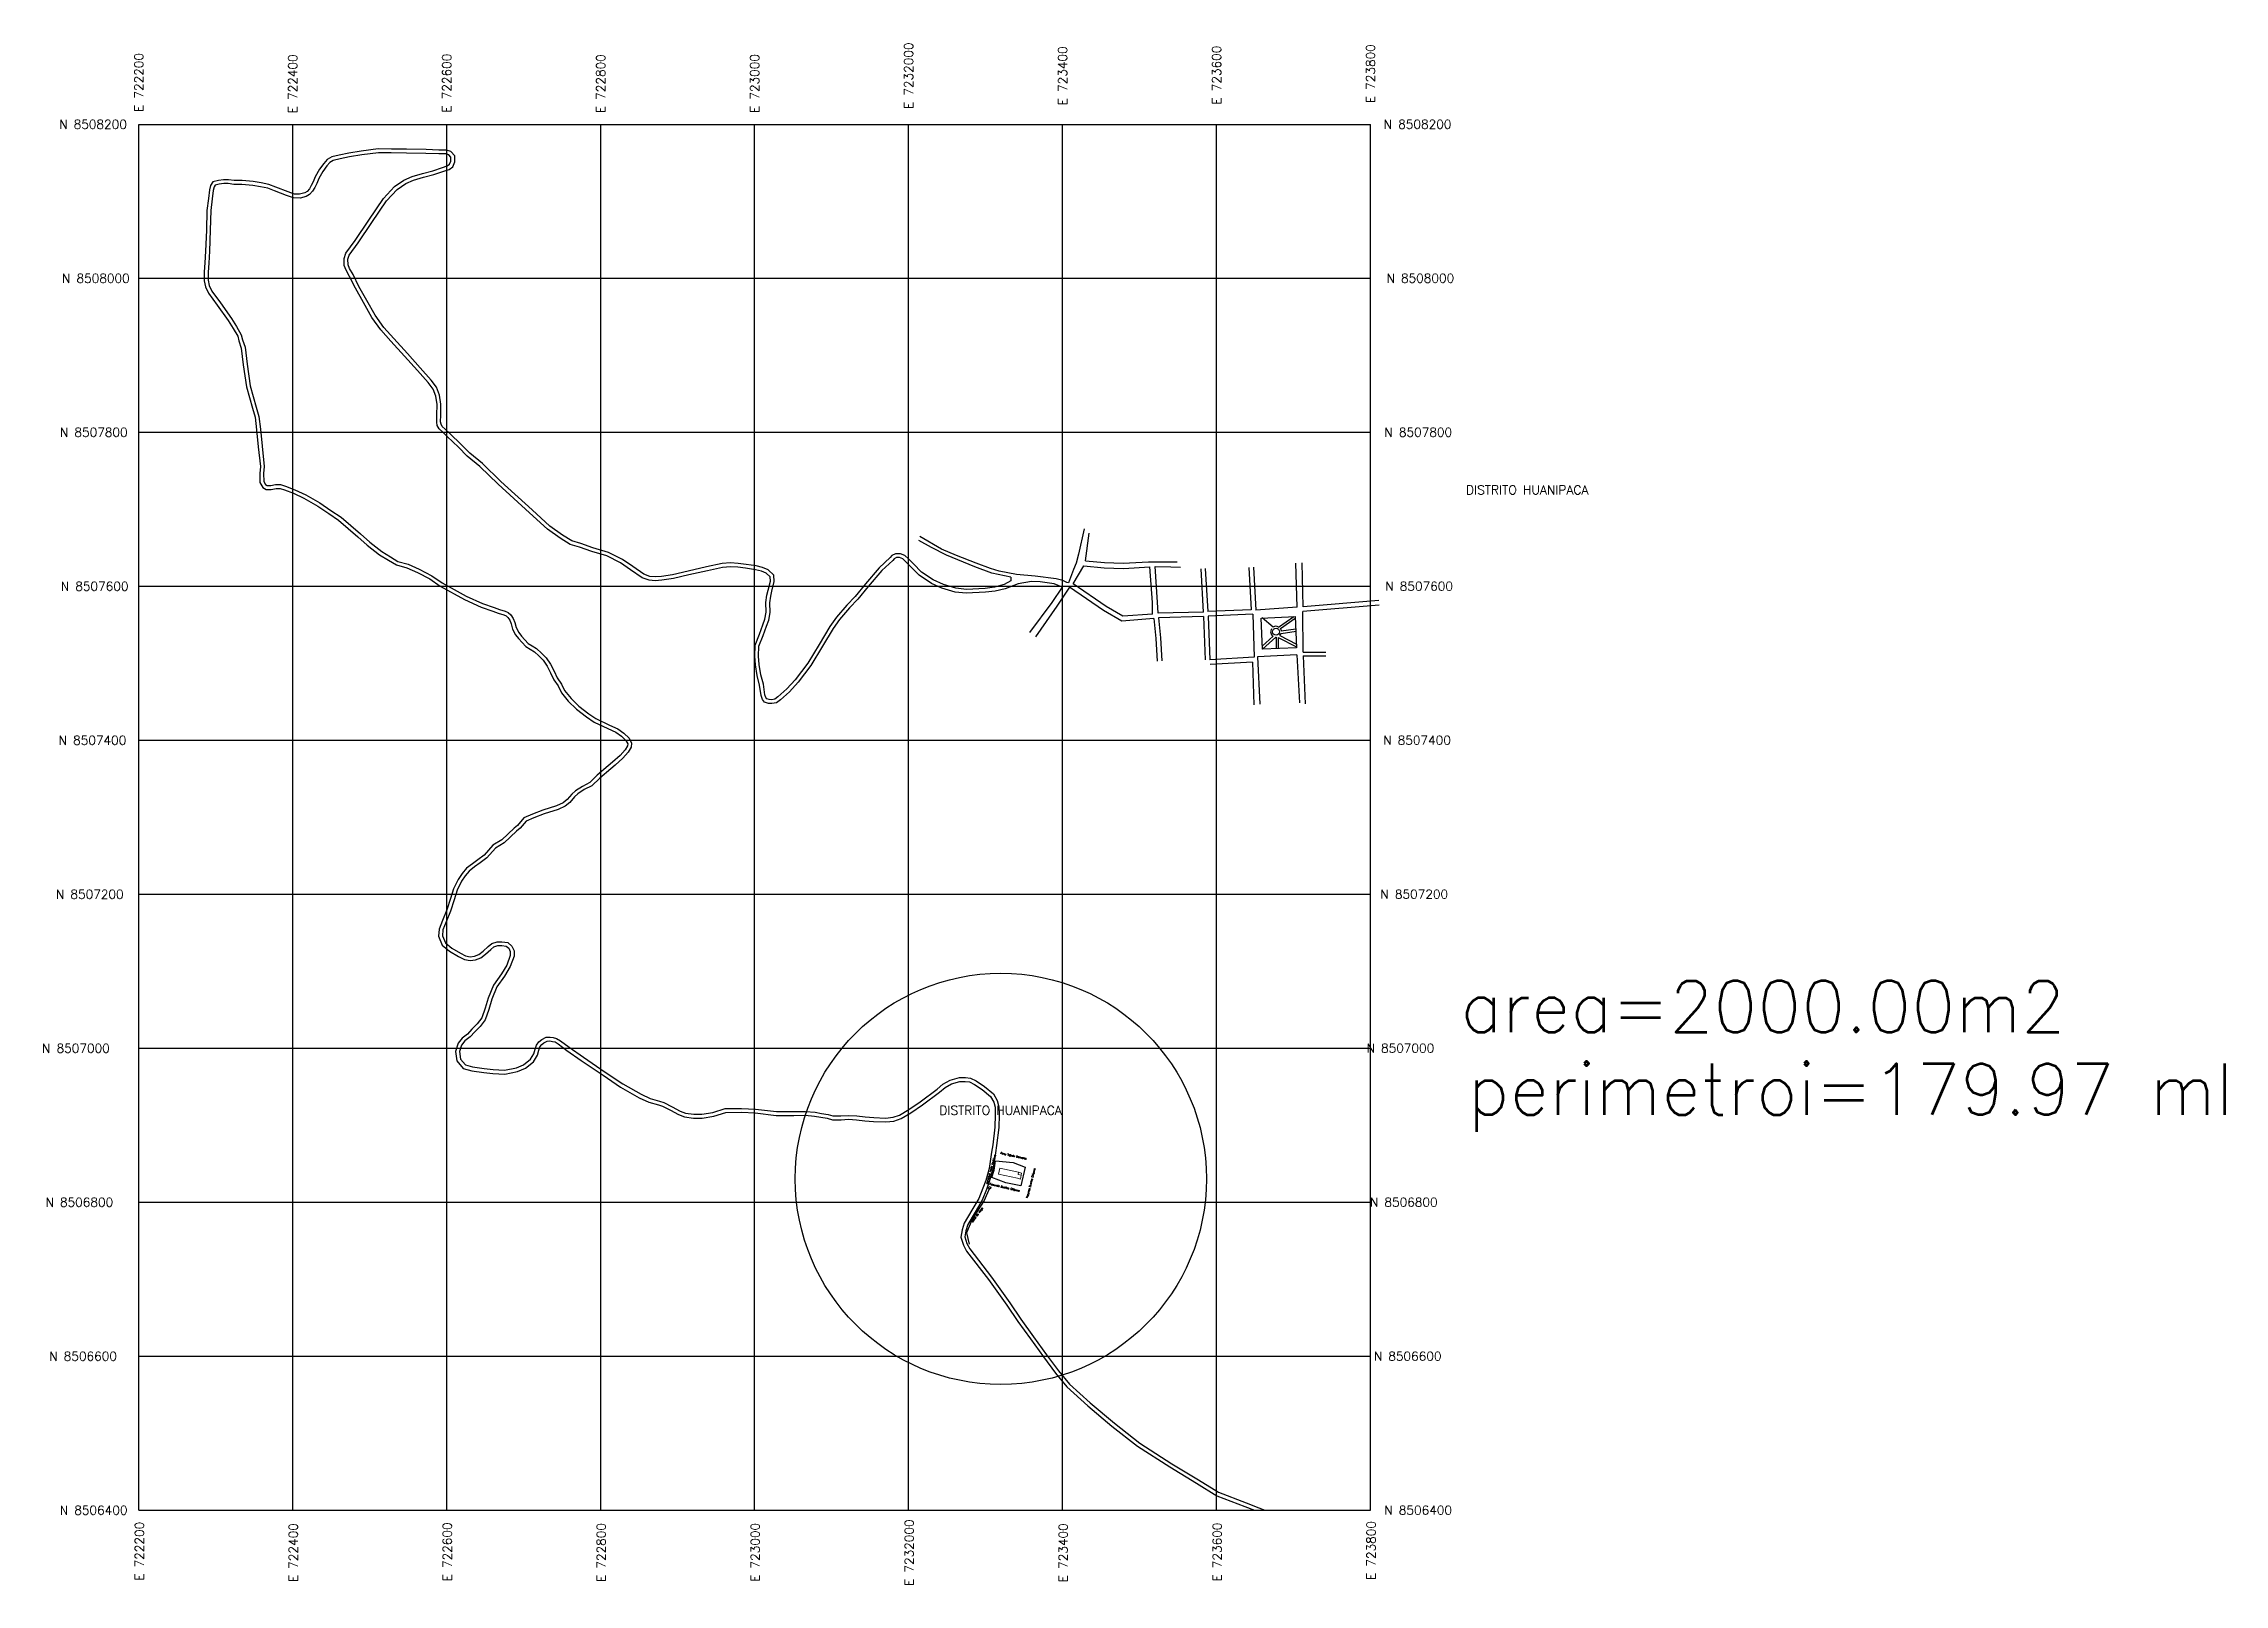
# Model space of a CAD drawing. Header units: metres. Extents: x 722076 to 724909, y 8506304 to 8508305.
import ezdxf

# ---------------------------------------------------------------- set-up
doc = ezdxf.new("R2010")
doc.units = ezdxf.units.M
doc.linetypes.add('CENTER', pattern=[2, 1.25, -0.25, 0.25, -0.25])
for name, color, linetype in [('C-HYDR-CTCH', 6, 'Continuous'), ('C-HYDR-CTCH-FPTH', 4, 'Continuous'), ('C-HYDR-CTCH-HDPT', 2, 'Continuous'), ('C-HYDR-CTCH-TEXT', 7, 'Continuous'), ('C-RAIL-CANT-VIEW-LEFT', 5, 'Continuous'), ('Dibujo & Figuras', 7, 'Continuous'), ('V-ROAD-CNTR', 1, 'CENTER')]:
    doc.layers.add(name, color=color, linetype=linetype)
doc.styles.get("Standard").update_dxf_attribs({"font": 'simplex.shx'})

msp = doc.modelspace()

# ---------------------------------------------------------------- linework, layer by layer
msp.add_circle((723319.8, 8506830.4, 3079), 267.1)
at = {"layer": 'C-HYDR-CTCH', "flags": 128}
for points in [[(723332.9, 8507606.9), (723324, 8507602.5), (723311.5, 8507598.7), (723299.5, 8507597.2), (723275, 8507596), (723261.4, 8507597.4), (723245.1, 8507602.2), (723232, 8507608.2), (723216.8, 8507618.5), (723206.5, 8507629), (723199.9, 8507635.5), (723195.1, 8507639.8), (723189.3, 8507642.2), (723182.9, 8507642.2), (723178.1, 8507639.8), (723175.9, 8507637.2), (723161.7, 8507624.1), (723143.8, 8507603), (723130.5, 8507586.6), (723119.6, 8507575.3), (723106.1, 8507559.8), (723097.8, 8507548), (723084, 8507524.6), (723068.9, 8507500), (723052.7, 8507478.7), (723041.8, 8507466.7), (723030.1, 8507456.3), (723026.4, 8507453.2), (723022.3, 8507452.6), (723018.9, 8507452.8), (723015.9, 8507453.9), (723014.5, 8507455.4), (723013.2, 8507459.2), (723011.3, 8507472.7), (723008.1, 8507485), (723005.9, 8507498.4), (723005.2, 8507509.3), (723005.5, 8507522.4), (723010.9, 8507536), (723015.5, 8507548.4), (723018.3, 8507556.1), (723020.1, 8507565.8), (723019.5, 8507578.5), (723020.8, 8507587.3), (723022.4, 8507593.6), (723025.5, 8507606.3), (723024.9, 8507614.6), (723017.7, 8507621.4), (723010.3, 8507624.5), (723001.8, 8507626.5), (722988.9, 8507628.5), (722978.7, 8507629.7), (722968.5, 8507630.4), (722957.7, 8507629.4), (722937.6, 8507625.1), (722913.6, 8507619.7), (722893.4, 8507615.1), (722878.8, 8507612.9), (722870.9, 8507612.1), (722864, 8507612.9), (722856.2, 8507615.7), (722841.6, 8507625.6), (722828.2, 8507634.6), (722810.1, 8507644.1), (722789.9, 8507650.1), (722774, 8507655.8), (722762.4, 8507659.1), (722750.2, 8507666.5), (722734.1, 8507678.1), (722711, 8507699.3), (722670.2, 8507736.2), (722646.6, 8507759.4), (722630.1, 8507772.7), (722618.8, 8507784.2), (722604.2, 8507798.3), (722598.2, 8507803.9), (722594.1, 8507807.6), (722592.6, 8507810.5), (722592.1, 8507813.7), (722592.2, 8507822.2), (722592.4, 8507836.7), (722590.8, 8507848.2), (722586.8, 8507858.5), (722580, 8507867.9), (722565.6, 8507883.6), (722548.9, 8507902.2), (722531.1, 8507921.8), (722518.3, 8507936.1), (722507, 8507952), (722496.2, 8507971.3), (722485.9, 8507989.5), (722478.3, 8508004.8), (722473.9, 8508012.7), (722472, 8508017.6), (722471.7, 8508025), (722473.4, 8508030.2), (722485, 8508046.3), (722502.8, 8508072.7), (722521.9, 8508100.7), (722535.6, 8508115.5), (722546.7, 8508123.2), (722556.7, 8508127.6), (722569.9, 8508131.2), (722583.4, 8508134.8), (722596.2, 8508139.2), (722603.1, 8508141.4), (722607.9, 8508144.9), (722610.4, 8508151.4), (722610.4, 8508159.3), (722605.3, 8508164.7), (722599.7, 8508166.4), (722589.7, 8508166.6), (722573.1, 8508167.3), (722547.8, 8508167.6), (722528.1, 8508167.9), (722511.1, 8508168.1), (722488.9, 8508165.3), (722472.9, 8508162.7), (722460.5, 8508160.1), (722450.6, 8508157.6), (722444.9, 8508154.4), (722440.4, 8508149.3), (722434.9, 8508141.7), (722429.2, 8508131.8), (722426.5, 8508125.2), (722424.1, 8508120.4), (722421.6, 8508116.1), (722418.6, 8508112.7), (722415.7, 8508111.1), (722409, 8508109.2), (722402.2, 8508109.5), (722393.9, 8508112.4), (722378.1, 8508118.5), (722369.1, 8508122), (722359.2, 8508123.9), (722348.6, 8508125.7), (722334.2, 8508127), (722324, 8508127), (722316.6, 8508128), (722310.2, 8508128), (722303.5, 8508127.2), (722296.2, 8508125.3), (722293.3, 8508120.7), (722291.8, 8508115.1), (722290.6, 8508103.7), (722288.6, 8508088.3), (722287.8, 8508062.6), (722286.9, 8508035.4), (722285.8, 8508020.3), (722285.1, 8508008.4), (722285.1, 8507996.9), (722286.5, 8507989.1), (722290.7, 8507980.7), (722301.9, 8507965.1), (722316.2, 8507945.1), (722322.7, 8507934.8), (722328.5, 8507924.7), (722330.1, 8507918.9), (722333.1, 8507909.5), (722335.7, 8507887.8), (722339.9, 8507859.1), (722347.8, 8507831.4), (722351.2, 8507819.7), (722353, 8507803.4), (722355.2, 8507781.3), (722358.1, 8507755.7), (722357.1, 8507746.5), (722357.3, 8507734.9), (722361, 8507728.5), (722365.4, 8507725.8), (722371.9, 8507725.8), (722378.3, 8507727.1), (722383.5, 8507727.1), (722389.1, 8507725.4), (722400.9, 8507720.9), (722414.5, 8507714.5), (722432.7, 8507704), (722446.9, 8507694.4), (722459.6, 8507685.8), (722472.2, 8507675.1), (722484.6, 8507664.3), (722496.8, 8507653.5), (722512.8, 8507640.9), (722524.2, 8507634), (722534.6, 8507627.7), (722548.4, 8507624.1), (722561.9, 8507617.8), (722578.2, 8507609.5), (722591.4, 8507600.2), (722622.9, 8507582.9), (722644.7, 8507573), (722659.9, 8507567.6), (722666.9, 8507565.1), (722674.3, 8507563), (722677.3, 8507561.6), (722679.6, 8507559.6), (722681.8, 8507556.1), (722683.6, 8507551.4), (722685.6, 8507544.5), (722689.4, 8507537.1), (722693.3, 8507532.1), (722697.9, 8507527.2), (722702.7, 8507522), (722708.2, 8507518.3), (722713.9, 8507515.1), (722719.8, 8507509.6), (722725.5, 8507504.1), (722730.5, 8507496.3), (722735, 8507487.4), (722739.3, 8507478.5), (722744.7, 8507470.6), (722748.9, 8507461.8), (722757.8, 8507450.9), (722768.4, 8507440.4), (722781.5, 8507430.3), (722791.4, 8507423.7), (722809.4, 8507415.2), (722819.8, 8507410.7), (722826.9, 8507405.5), (722832.8, 8507399.7), (722835.1, 8507395.2), (722834.8, 8507392.6), (722831.6, 8507387.5), (722825.1, 8507380.1), (722815.4, 8507371.5), (722809.7, 8507366.7), (722795.6, 8507354.6), (722785.7, 8507345.1), (722776.2, 8507340.2), (722767.2, 8507334.2), (722762.5, 8507329.9), (722756.5, 8507322.9), (722751.1, 8507318.9), (722742.7, 8507314.9), (722724.8, 8507309.1), (722711.4, 8507304), (722700, 8507299.1), (722692.1, 8507289.5), (722687.5, 8507285.7), (722671.4, 8507270.8), (722659.9, 8507263.8), (722648.8, 8507250.9), (722640.4, 8507244.8), (722633.3, 8507239.5), (722625.7, 8507233.8), (722620.1, 8507226.9), (722614.8, 8507219.4), (722609, 8507207.1), (722604.8, 8507194.6), (722600.1, 8507179.9), (722594.7, 8507166.1), (722590.1, 8507154.8), (722589.5, 8507145.4), (722594.3, 8507134), (722603.6, 8507126.1), (722615.3, 8507119.3), (722623, 8507115.1), (722630.5, 8507113.9), (722637.2, 8507114.9), (722644.3, 8507117.3), (722650.4, 8507122.4), (722657.3, 8507128.2), (722661.2, 8507131.6), (722666.4, 8507133.4), (722671.5, 8507133.4), (722677.2, 8507132.7), (722680.6, 8507129.8), (722682.5, 8507125.6), (722682.5, 8507120.6), (722677.9, 8507108.1), (722671, 8507096.5), (722660.9, 8507082.1), (722653.7, 8507065.2), (722649.9, 8507052), (722645.7, 8507039.4), (722639.6, 8507031.7), (722632.8, 8507024.7), (722627.1, 8507018.4), (722620.1, 8507013.3), (722614.9, 8507006.6), (722611.6, 8506996), (722613, 8506983.9), (722621.5, 8506973.8), (722632.7, 8506970.8), (722648.2, 8506968.7), (722659.8, 8506967.4), (722675.5, 8506966.3), (722692, 8506969.9), (722702.4, 8506974.1), (722712.6, 8506982.3), (722717.9, 8506990.9), (722719.8, 8506997.5), (722721.1, 8507001.7), (722723.4, 8507004.7), (722726.2, 8507007.2), (722730.7, 8507009.4), (722733.8, 8507009.6), (722737.2, 8507008.9), (722740.8, 8507008.2), (722744.9, 8507005.6), (722756.2, 8506997.3), (722774.8, 8506984.3), (722803.1, 8506964.9), (722825.9, 8506949.4), (722850.2, 8506935.7), (722862.6, 8506930.2), (722874.9, 8506926.5), (722880.3, 8506924.9), (722890.6, 8506919.6), (722901.2, 8506914), (722908.7, 8506910.9), (722920.6, 8506909.2), (722931.7, 8506909.2), (722946.8, 8506911.7), (722962.4, 8506916.6), (722982.8, 8506916.8), (723000.8, 8506916.1), (723028, 8506912.8), (723050.9, 8506912.8), (723065.7, 8506913), (723077.8, 8506911.9), (723086.1, 8506910.5), (723094.3, 8506909.1), (723100.9, 8506907.2), (723112.2, 8506907.2), (723121.7, 8506907.8), (723132.1, 8506907.1), (723142.9, 8506905.9), (723154.3, 8506904.9), (723170.2, 8506904.3), (723180.8, 8506905.5), (723190.3, 8506908.6), (723202.9, 8506916), (723218, 8506926.4), (723240.3, 8506942.8), (723247.5, 8506949.1), (723255.7, 8506953.9), (723266.6, 8506956.9), (723273.6, 8506956.9), (723278.9, 8506956.2), (723285.5, 8506953.1), (723295.7, 8506946.5), (723306.4, 8506937.5), (723310.6, 8506930.1), (723312.4, 8506923.3), (723312.6, 8506913.4), (723312, 8506897.4), (723309.2, 8506874.4), (723307.7, 8506865), (723304.4, 8506843.7), (723300.1, 8506828.3), (723296.4, 8506818.4), (723291.1, 8506804.9), (723282, 8506789.7), (723272.2, 8506772.9), (723269.4, 8506764.1), (723267.6, 8506754.6), (723271.1, 8506744.3), (723275.3, 8506736.6), (723303.6, 8506699.7), (723327.5, 8506666.4), (723341.7, 8506645.1), (723358.1, 8506622.5), (723375.1, 8506599.1), (723390.7, 8506578), (723405.5, 8506560.4), (723432.7, 8506535.6), (723464.1, 8506509.3), (723497.4, 8506483.1), (723539.1, 8506456.2), (723574, 8506435.2), (723600.3, 8506418.8), (723636.7, 8506404.9), (723649.4, 8506400)], [(723399.3, 8507598.9), (723389.1, 8507603), (723370.8, 8507606), (723359.5, 8507606.2), (723342.1, 8507603.4), (723325.6, 8507596.9), (723312.4, 8507593.8), (723299.9, 8507592.2), (723274.9, 8507591), (723260.4, 8507592.5), (723243.3, 8507597.5), (723229.5, 8507603.8), (723213.5, 8507614.6), (723203, 8507625.4), (723196.5, 8507631.8), (723192.4, 8507635.5), (723188.3, 8507637.2), (723184.1, 8507637.2), (723181.3, 8507635.8), (723179.5, 8507633.7), (723165.3, 8507620.6), (723147.6, 8507599.8), (723134.2, 8507583.3), (723123.3, 8507572), (723110.1, 8507556.7), (723102, 8507545.2), (723088.2, 8507522.1), (723073, 8507497.2), (723056.5, 8507475.5), (723045.3, 8507463.1), (723033.4, 8507452.5), (723028.5, 8507448.5), (723022.5, 8507447.6), (723017.8, 8507447.8), (723013, 8507449.7), (723010.1, 8507452.8), (723008.3, 8507458), (723006.4, 8507471.8), (723003.2, 8507484), (723000.9, 8507497.8), (723000.2, 8507509.2), (723000.5, 8507523.4), (723006.3, 8507537.8), (723010.8, 8507550), (723013.4, 8507557.4), (723015.1, 8507566.2), (723014.5, 8507578.8), (723015.9, 8507588.3), (723017.5, 8507594.8), (723020.4, 8507606.7), (723020, 8507612.4), (723015, 8507617.2), (723008.8, 8507619.8), (723000.9, 8507621.6), (722988.2, 8507623.6), (722978.2, 8507624.7), (722968.5, 8507625.4), (722958.4, 8507624.5), (722938.7, 8507620.2), (722914.7, 8507614.9), (722894.4, 8507610.2), (722879.4, 8507607.9), (722870.9, 8507607.1), (722862.8, 8507608), (722853.9, 8507611.2), (722838.8, 8507621.4), (722825.6, 8507630.3), (722808.2, 8507639.5), (722788.3, 8507645.3), (722772.5, 8507651), (722760.4, 8507654.5), (722747.5, 8507662.4), (722731, 8507674.2), (722707.6, 8507695.6), (722666.8, 8507732.5), (722643.2, 8507755.7), (722626.7, 8507769), (722615.3, 8507780.6), (722600.7, 8507794.7), (722594.8, 8507800.2), (722590.1, 8507804.5), (722587.8, 8507808.8), (722587.1, 8507813.3), (722587.2, 8507822.3), (722587.4, 8507836.3), (722585.9, 8507846.9), (722582.4, 8507856.1), (722576.1, 8507864.7), (722561.9, 8507880.3), (722545.2, 8507898.8), (722527.4, 8507918.4), (722514.4, 8507933), (722502.8, 8507949.3), (722491.8, 8507968.8), (722481.5, 8507987.2), (722473.8, 8508002.5), (722469.3, 8508010.6), (722467, 8508016.6), (722466.7, 8508025.7), (722468.9, 8508032.5), (722480.9, 8508049.1), (722498.7, 8508075.5), (722517.9, 8508103.8), (722532.3, 8508119.3), (722544.2, 8508127.6), (722555, 8508132.3), (722568.6, 8508136.1), (722581.9, 8508139.6), (722594.6, 8508144), (722600.8, 8508145.9), (722603.8, 8508148.1), (722605.4, 8508152.3), (722605.4, 8508157.3), (722602.6, 8508160.3), (722598.9, 8508161.5), (722589.6, 8508161.6), (722573, 8508162.3), (722547.8, 8508162.6), (722528, 8508162.9), (722511.4, 8508163.1), (722489.7, 8508160.4), (722473.8, 8508157.8), (722461.6, 8508155.2), (722452.4, 8508152.9), (722448.1, 8508150.4), (722444.3, 8508146.2), (722439.1, 8508138.9), (722433.7, 8508129.6), (722431.1, 8508123.2), (722428.5, 8508118.1), (722425.7, 8508113.2), (722421.8, 8508108.8), (722417.6, 8508106.4), (722409.6, 8508104.1), (722401.2, 8508104.5), (722392.1, 8508107.7), (722376.3, 8508113.8), (722367.7, 8508117.1), (722358.3, 8508119), (722348, 8508120.7), (722333.9, 8508122), (722323.7, 8508122), (722316.3, 8508123), (722310.5, 8508123), (722304.4, 8508122.2), (722299.4, 8508121), (722298, 8508118.7), (722296.7, 8508114.1), (722295.5, 8508103.1), (722293.6, 8508087.9), (722292.8, 8508062.4), (722291.9, 8508035.1), (722290.8, 8508019.9), (722290.1, 8508008.2), (722290.1, 8507997.4), (722291.3, 8507990.7), (722295, 8507983.3), (722306, 8507968), (722320.3, 8507947.9), (722327, 8507937.4), (722333.2, 8507926.6), (722334.9, 8507920.3), (722338, 8507910.5), (722340.7, 8507888.5), (722344.8, 8507860.2), (722352.6, 8507832.8), (722356.1, 8507820.7), (722358, 8507803.9), (722360.2, 8507781.8), (722363.1, 8507755.7), (722362.1, 8507746.3), (722362.3, 8507736.3), (722364.7, 8507732.1), (722366.8, 8507730.8), (722371.4, 8507730.8), (722377.8, 8507732.1), (722384.2, 8507732.1), (722390.8, 8507730.1), (722402.9, 8507725.5), (722416.9, 8507718.9), (722435.4, 8507708.2), (722449.7, 8507698.5), (722462.7, 8507689.7), (722475.4, 8507678.9), (722487.9, 8507668), (722500, 8507657.3), (722515.6, 8507645.1), (722526.8, 8507638.3), (722536.6, 8507632.3), (722550.1, 8507628.9), (722564.1, 8507622.3), (722580.8, 8507613.8), (722594, 8507604.4), (722625.2, 8507587.4), (722646.6, 8507577.7), (722661.6, 8507572.3), (722668.4, 8507569.9), (722676.1, 8507567.7), (722680, 8507565.8), (722683.4, 8507562.9), (722686.3, 8507558.3), (722688.4, 8507553), (722690.2, 8507546.4), (722693.6, 8507539.8), (722697.1, 8507535.3), (722701.5, 8507530.6), (722706, 8507525.8), (722710.8, 8507522.5), (722716.8, 8507519.2), (722723.3, 8507513.2), (722729.4, 8507507.2), (722734.8, 8507498.8), (722739.5, 8507489.6), (722743.6, 8507481), (722749, 8507473.1), (722753.1, 8507464.5), (722761.5, 8507454.3), (722771.7, 8507444.2), (722784.4, 8507434.4), (722793.9, 8507428.1), (722811.4, 8507419.8), (722822.3, 8507415), (722830.1, 8507409.3), (722836.9, 8507402.7), (722840.2, 8507396.2), (722839.7, 8507390.9), (722835.6, 8507384.4), (722828.7, 8507376.6), (722818.7, 8507367.7), (722813, 8507362.9), (722799, 8507350.9), (722788.7, 8507341), (722778.7, 8507335.9), (722770.3, 8507330.3), (722766.1, 8507326.4), (722759.9, 8507319.3), (722753.7, 8507314.6), (722744.6, 8507310.3), (722726.5, 8507304.4), (722713.2, 8507299.4), (722703.1, 8507295), (722695.6, 8507286), (722690.8, 8507282), (722674.5, 8507266.8), (722663.2, 8507259.9), (722652.3, 8507247.2), (722643.4, 8507240.7), (722636.2, 8507235.5), (722629.2, 8507230.2), (722624.1, 8507223.9), (722619.1, 8507216.9), (722613.7, 8507205.3), (722609.6, 8507193), (722604.9, 8507178.2), (722599.4, 8507164.2), (722595, 8507153.7), (722594.6, 8507146.2), (722598.5, 8507137.1), (722606.5, 8507130.2), (722617.8, 8507123.6), (722624.6, 8507119.9), (722630.5, 8507118.9), (722636, 8507119.8), (722641.8, 8507121.7), (722647.2, 8507126.2), (722654, 8507132), (722658.6, 8507136), (722665.5, 8507138.4), (722671.8, 8507138.4), (722679.3, 8507137.4), (722684.7, 8507132.8), (722687.5, 8507126.6), (722687.5, 8507119.8), (722682.4, 8507106), (722675.2, 8507093.8), (722665.3, 8507079.7), (722658.4, 8507063.6), (722654.7, 8507050.5), (722650.1, 8507037), (722643.4, 8507028.4), (722636.4, 8507021.3), (722630.5, 8507014.7), (722623.6, 8507009.7), (722619.4, 8507004.2), (722616.7, 8506995.6), (722617.8, 8506986), (722624.3, 8506978.3), (722633.7, 8506975.8), (722648.8, 8506973.6), (722660.3, 8506972.3), (722675.1, 8506971.4), (722690.5, 8506974.7), (722699.8, 8506978.5), (722708.8, 8506985.7), (722713.3, 8506992.9), (722715, 8506998.9), (722716.5, 8507004), (722719.7, 8507008.2), (722723.5, 8507011.4), (722729.4, 8507014.4), (722734.2, 8507014.6), (722738.1, 8507013.8), (722742.7, 8507012.9), (722747.7, 8507009.7), (722759.1, 8507001.4), (722777.6, 8506988.4), (722805.9, 8506969), (722828.6, 8506953.6), (722852.4, 8506940.2), (722864.4, 8506934.9), (722876.3, 8506931.3), (722882.2, 8506929.6), (722893, 8506924), (722903.3, 8506918.5), (722910, 8506915.8), (722920.9, 8506914.2), (722931.3, 8506914.2), (722945.6, 8506916.6), (722961.6, 8506921.6), (722982.9, 8506921.8), (723001.2, 8506921.1), (723028.3, 8506917.8), (723050.9, 8506917.8), (723065.9, 8506918), (723078.4, 8506916.9), (723086.9, 8506915.4), (723095.4, 8506914), (723101.6, 8506912.2), (723112.1, 8506912.2), (723121.8, 8506912.8), (723132.6, 8506912.1), (723143.4, 8506910.8), (723154.6, 8506909.9), (723170, 8506909.3), (723179.8, 8506910.5), (723188.3, 8506913.2), (723200.2, 8506920.3), (723215.1, 8506930.5), (723237.2, 8506946.7), (723244.6, 8506953.2), (723253.8, 8506958.5), (723266, 8506961.9), (723273.9, 8506961.9), (723280.3, 8506961), (723287.9, 8506957.5), (723298.7, 8506950.5), (723310.3, 8506940.7), (723315.2, 8506932), (723317.3, 8506924), (723317.6, 8506913.4), (723317, 8506897), (723314.2, 8506873.7), (723312.7, 8506864.2), (723309.3, 8506842.6), (723304.8, 8506826.7), (723301.1, 8506816.6), (723295.6, 8506802.7), (723286.3, 8506787.1), (723276.8, 8506770.9), (723274.2, 8506762.9), (723272.8, 8506755), (723275.7, 8506746.3), (723279.5, 8506739.3), (723307.6, 8506702.7), (723331.6, 8506669.3), (723345.8, 8506648), (723362.2, 8506625.4), (723379.2, 8506602), (723394.6, 8506581.1), (723409.1, 8506563.9), (723435.9, 8506539.4), (723467.2, 8506513.2), (723500.3, 8506487.2), (723541.7, 8506460.4), (723576.7, 8506439.5), (723602.5, 8506423.3), (723638.5, 8506409.5), (723654.9, 8506403.3), (723662.8, 8506400)], [(723332.6, 8507611.7), (723308, 8507616.9), (723286.1, 8507625.5), (723249.2, 8507640.5), (723229.9, 8507650.2), (723213.2, 8507659.5)], [(723405.3, 8507605), (723400.5, 8507607.5), (723391.5, 8507609.8), (723364.3, 8507613), (723340.2, 8507615.3), (723317.4, 8507619.7), (723306.4, 8507623.2), (723287.9, 8507630.2), (723262.1, 8507640), (723242.6, 8507648.1), (723214.7, 8507664.5)], [(723427.8, 8507674.8), (723420.8, 8507641.8), (723417.7, 8507630), (723414.1, 8507621.9), (723407.5, 8507604.5), (723405.3, 8507605)], [(723429.6, 8507633.2), (723434.4, 8507669)], [(723413.7, 8507603), (723427.6, 8507626.4), (723454.2, 8507624.1), (723478.9, 8507623), (723513.1, 8507625.1)], [(723429.6, 8507633.2), (723454.6, 8507631.1), (723478.8, 8507630), (723511.6, 8507631.8)], [(723511.6, 8507631.8), (723532.4, 8507631.8), (723548.7, 8507631.7)], [(723704.6, 8507572.8), (723703, 8507630.1)], [(723712.6, 8507573.3), (723711, 8507630.3)], [(723332.6, 8507611.7), (723332.9, 8507606.9)], [(723399.3, 8507598.9), (723386, 8507578.8), (723356.8, 8507540.2)], [(723408.9, 8507599), (723392.5, 8507574.1), (723364.7, 8507534.2)], [(723518.5, 8507558), (723476.8, 8507554.9), (723453.3, 8507568.6), (723408.9, 8507599), (723408.9, 8507599)], [(723516.7, 8507563.9), (723478.2, 8507561), (723456.5, 8507573.6), (723413.7, 8507603), (723413.7, 8507603)], [(723516.7, 8507563.9), (723516.7, 8507579.1), (723513.1, 8507625.1)], [(723524.3, 8507565.1), (723523.3, 8507579.3), (723520.4, 8507625.6)], [(723520.4, 8507625.6), (723540.5, 8507625.1), (723553.3, 8507624.8)], [(723582.8, 8507566.6), (723579.9, 8507622.6)], [(723585.3, 8507623.2), (723588.7, 8507567.1)], [(723641.8, 8507624.4), (723645, 8507569.5)], [(723647.8, 8507624.8), (723651.1, 8507569.2)], [(723704.6, 8507572.8), (723651.1, 8507569.2)], [(723811.3, 8507575.6), (723712.1, 8507567.3)], [(723810.8, 8507581.5), (723712.6, 8507573.3)], [(723518.5, 8507558), (723521.1, 8507532.4), (723523, 8507502.8)], [(723582.8, 8507566.6), (723524.3, 8507565.1)], [(723582.9, 8507560.6), (723524.5, 8507559.1)], [(723524.5, 8507559.1), (723527.1, 8507532.9), (723529, 8507503.2)], [(723582.9, 8507560.9), (723585.3, 8507504.3)], [(723645, 8507569.5), (723588.7, 8507567.1)], [(723647.1, 8507563.6), (723588.9, 8507561.1)], [(723588.9, 8507561.1), (723591.3, 8507504.5)], [(723647.1, 8507563.6), (723649, 8507507.8), (723591.3, 8507504.5)], [(723657.9, 8507556.3), (723657.5, 8507556.6)], [(723702.2, 8507560.7), (723703.9, 8507520), (723659.5, 8507518.2), (723657.8, 8507558.8), (723702.2, 8507560.7)], [(723673.6, 8507547.1), (723659.4, 8507558.9)], [(723680.6, 8507547.1), (723700.3, 8507560.6)], [(723682.9, 8507545.1), (723702.3, 8507558.4)], [(723683.9, 8507538.9), (723703.3, 8507541.6)], [(723684.1, 8507542), (723702.9, 8507544.6)], [(723712.3, 8507514.6), (723712.1, 8507567.3)], [(723673.5, 8507535.1), (723659.3, 8507522.3)], [(723676.8, 8507534), (723659.5, 8507518.4)], [(723677.2, 8507534), (723677.2, 8507518.9)], [(723680.2, 8507533.6), (723703.9, 8507521.4)], [(723680.2, 8507533.6), (723680.2, 8507518.9)], [(723682.1, 8507536), (723703.7, 8507524.8)], [(723712.3, 8507514.6), (723741.9, 8507514.6)], [(723646.6, 8507501.6), (723591.7, 8507498.5)], [(723646.6, 8507501.6), (723648.5, 8507445.9)], [(723704.3, 8507510.9), (723653.2, 8507508.3)], [(723653.2, 8507508.3), (723656.3, 8507446.9)], [(723704.3, 8507510.9), (723707.5, 8507448.6)], [(723712.3, 8507509.6), (723741.9, 8507509.6)], [(723712.3, 8507509.6), (723715, 8507447.3)]]:
    msp.add_lwpolyline(points, dxfattribs=at)
at = {"layer": 'C-HYDR-CTCH'}
msp.add_circle((723677.2, 8507541), 4.44, dxfattribs=at)
for start, end in [(145.5294, 238.0765), (61.0147, 120.619), (7.8248, 35.5449), (266.8358, 270), (314.4799, 342.4858)]:
    msp.add_arc((723677.2, 8507541), 7.01, start, end, dxfattribs=at)
at = {"layer": 'C-HYDR-CTCH-FPTH', "flags": 128}
msp.add_lwpolyline([(723305, 8506818.3), (723298.3, 8506802.5), (723289.6, 8506788.7), (723282, 8506776.7), (723275.2, 8506760.3), (723278.5, 8506745.6)], dxfattribs=at)
at = {"layer": 'C-HYDR-CTCH-FPTH'}
msp.add_lwpolyline([(723306.8, 8506819.5), (723306, 8506817.2), (723303.4, 8506818.1), (723304.3, 8506820.4)], close=True, dxfattribs=at)
at = {"layer": 'C-HYDR-CTCH-HDPT'}
for p, q in [((722200, 8508200), (723800, 8508200)), ((722200, 8506400), (722200, 8508200)), ((722400, 8506400), (722400, 8508200)), ((722600, 8506400), (722600, 8508200)), ((722800, 8506400), (722800, 8508200)), ((723000, 8506400), (723000, 8508200)), ((723200, 8506400), (723200, 8508200)), ((723400, 8506400), (723400, 8508200)), ((723600, 8506400), (723600, 8508200)), ((723800, 8506400), (723800, 8508200)), ((722200, 8508000), (723800, 8508000)), ((722200, 8507800), (723800, 8507800)), ((722200, 8507600), (723800, 8507600)), ((722200, 8507400), (723800, 8507400)), ((722200, 8507200), (723800, 8507200)), ((722200, 8507000), (723800, 8507000)), ((722200, 8506800), (723800, 8506800)), ((722200, 8506600), (723800, 8506600)), ((722200, 8506400), (723800, 8506400))]:
    msp.add_line(p, q, dxfattribs=at)
at = {"layer": 'C-RAIL-CANT-VIEW-LEFT', "flags": 128}
msp.add_lwpolyline([(723312.7, 8506853.6), (723335.6, 8506851.5), (723351.5, 8506845.7), (723345.7, 8506821.4), (723326.1, 8506825.1), (723307.9, 8506832.2), (723310.9, 8506841.6), (723312.7, 8506853.6)], dxfattribs=at)
at = {"layer": 'Dibujo & Figuras', "lineweight": 0, "flags": 128}
msp.add_lwpolyline([(723342.9, 8506838.9), (723318.5, 8506844.3), (723316.8, 8506836.5), (723341.2, 8506831.1), (723345.1, 8506830.2), (723346.8, 8506838), (723342.9, 8506838.9), (723342.3, 8506836), (723346.2, 8506835.1)], dxfattribs=at)

# ---------------------------------------------------------------- texts
at = {"layer": 'C-HYDR-CTCH-TEXT', "char_height": 11.52, "attachment_point": 5, "rotation": 90}
for s, insert in [('\\A1;E 722200', (722200.1, 8508254.4)), ('\\A1;E 722400', (722400, 8508252.6)), ('\\A1;E 722600', (722600, 8508253.5)), ('\\A1;E 722800', (722800, 8508252.8)), ('\\A1;E 723000', (723000, 8508253)), ('\\A1;E 7232000', (723200, 8508263.1)), ('\\A1;E 723400', (723400, 8508263)), ('\\A1;E 723600', (723600, 8508263.9)), ('\\A1;E 723800', (723800, 8508265.8)), ('\\A1;E 722200', (722200.8, 8506346.7)), ('\\A1;E 722400', (722400.7, 8506344.9)), ('\\A1;E 722600', (722600.7, 8506345.9)), ('\\A1;E 722800', (722800.7, 8506345.1)), ('\\A1;E 723000', (723000.7, 8506345.3)), ('\\A1;E 7232000', (723200.7, 8506344.9)), ('\\A1;E 723400', (723400.7, 8506344.8)), ('\\A1;E 723600', (723600.7, 8506345.7)), ('\\A1;E 723800', (723800.7, 8506347.7))]:
    msp.add_mtext(s, dxfattribs=dict(at, insert=insert))
at = {"layer": 'C-HYDR-CTCH-TEXT', "char_height": 11.52, "attachment_point": 5}
for s, insert in [('\\A1;N 8508200', (722140.6, 8508200)), ('\\A1;N 8508200', (723861.1, 8508200.1)), ('\\A1;N 8508000', (722144.3, 8508000)), ('\\A1;N 8508000', (723864.7, 8508000.1)), ('\\A1;N 8507800', (722141.6, 8507800)), ('\\A1;N 8507800', (723862, 8507800.1)), ('\\A1;N 8507600', (722142.7, 8507600)), ('\\A1;N 8507600', (723863.1, 8507600.1)), ('\\A1;N 8507400', (722139.9, 8507400)), ('\\A1;N 8507400', (723860.4, 8507400.1)), ('\\A1;N 8507200', (722136.4, 8507200)), ('\\A1;N 8507200', (723856.8, 8507200.1)), ('\\A1;N 8507000', (722118.4, 8507000)), ('\\A1;N 8507000', (723838.8, 8507000.1)), ('\\A1;N 8506800', (722122.8, 8506800)), ('\\A1;N 8506800', (723843.2, 8506800.1)), ('\\A1;N 8506600', (722127.7, 8506600)), ('\\A1;N 8506600', (723848.2, 8506600.1)), ('\\A1;N 8506400', (722141.4, 8506400)), ('\\A1;N 8506400', (723861.9, 8506400.1))]:
    msp.add_mtext(s, dxfattribs=dict(at, insert=insert))
at = {"layer": 'V-ROAD-CNTR', "color": 0}
for s, height, p in [('DISTRITO HUANIPACA', 11.667, (723924, 8507719.4)), ('area=2000.00m2', 66.667, (723916.7, 8507020.9)), ('perimetroi=179.97 ml', 66.667, (723926.2, 8506913.5)), ('DISTRITO HUANIPACA', 11.667, (723239.9, 8506913.6))]:
    msp.add_text(s, height=height, dxfattribs=at).set_placement(p)
for s, rotation, p in [('Rony Tejada Gonzales', 347.5088, (723319.1, 8506862.9, 3079)), ('carretera hacia Karkique', 74.043, (723302.6, 8506823.6)), ('Facundo Dueñas Chipana', 75.46, (723354.8, 8506805.2)), ('Facundo Dueñas Chipana', 346.7588, (723305.2, 8506822.8)), ('canal de riego', 54.2097, (723283.3, 8506773.6))]:
    msp.add_text(s, height=2.333, rotation=rotation, dxfattribs=at).set_placement(p)

doc.saveas('drawing.dxf')
